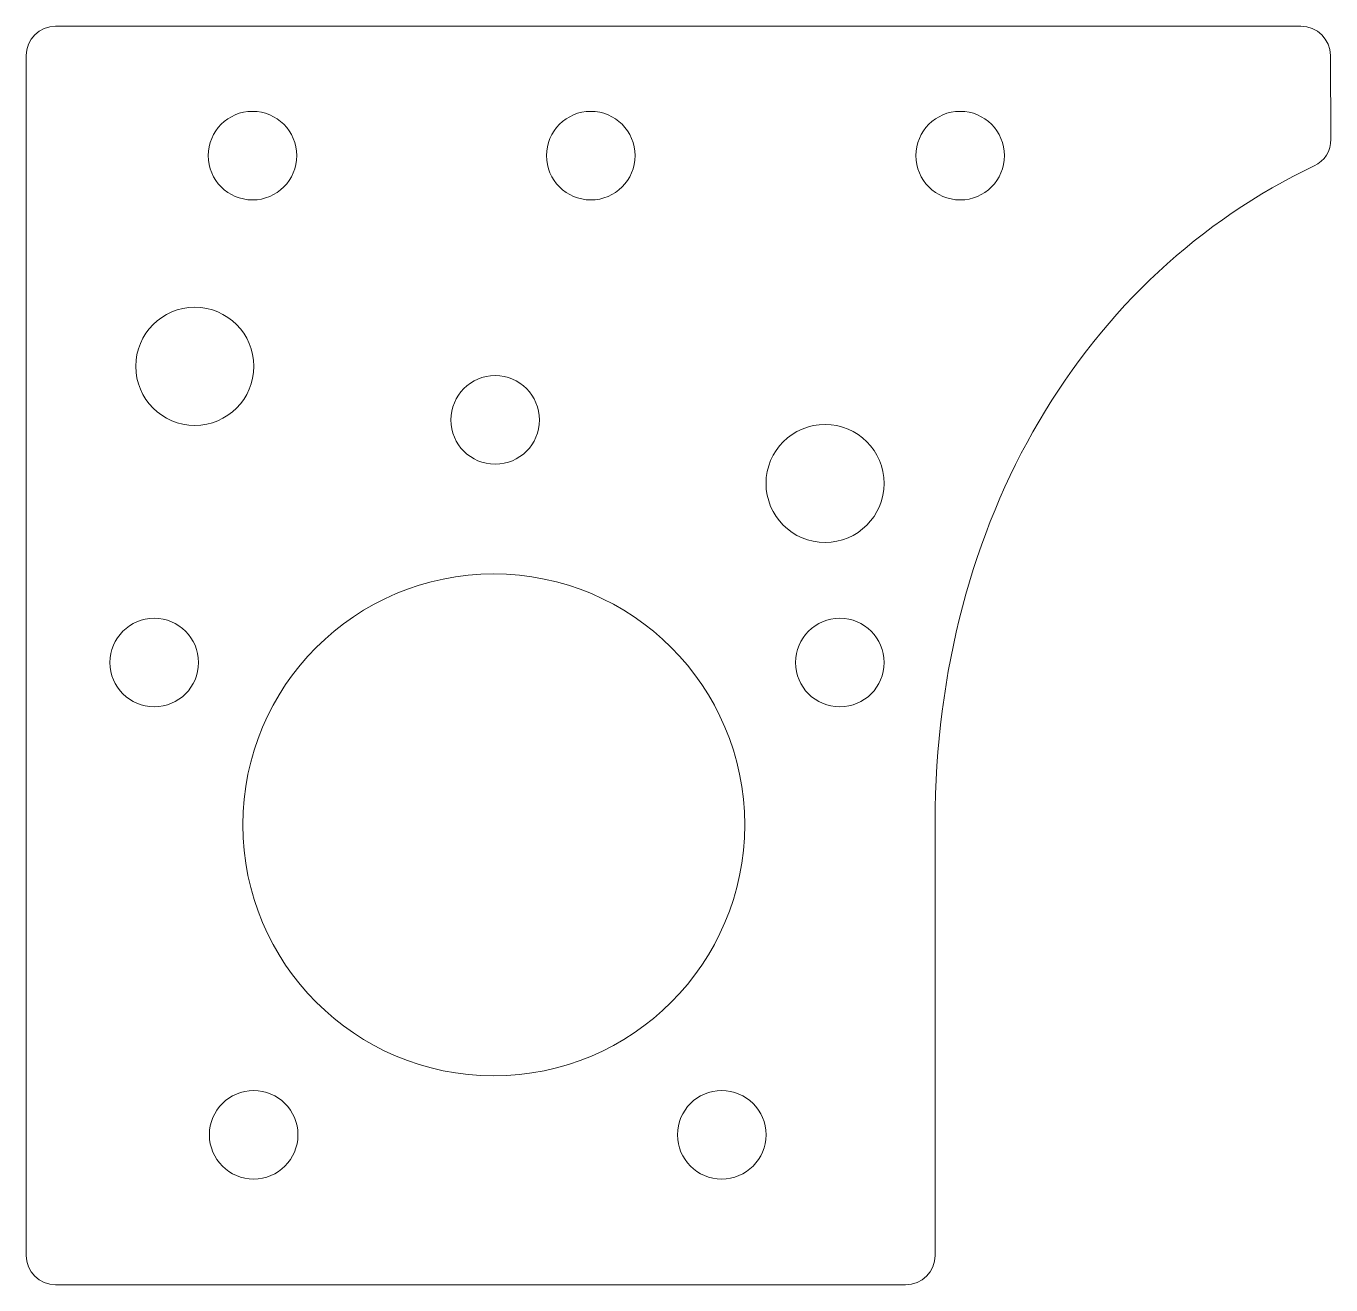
# Model space of a CAD drawing. Header units: millimetres. Extents: x -79 to 73, y -39 to 78.
# Drawn here: x -25.34 to 18.85, y -39.45 to 3.19 of the extents above; entities that cross this region are included whole.
import ezdxf

# ---------------------------------------------------------------- set-up
doc = ezdxf.new("R2010")
doc.units = ezdxf.units.MM
doc.header["$MEASUREMENT"] = 0
doc.layers.add('Layer 1', color=7, linetype='Continuous')

msp = doc.modelspace()

# ---------------------------------------------------------------- linework, layer by layer
at = {"layer": 'Layer 1', "color": 250, "lineweight": 9}
for points, knots in [([(-24.341, 3.1886), (-24.341, 3.1886), (17.8338, 3.1886), (17.8338, 3.1886), (17.8338, 3.1886), (18.3824, 3.1886), (18.8338, 2.7434), (18.8338, 2.1948), (18.8338, 2.1948), (18.8338, 2.1948), (18.8509, -0.6412), (18.8509, -0.6412), (18.8509, -0.6412), (18.8509, -1.0383), (18.6392, -1.3794), (18.2805, -1.5502), (18.2805, -1.5502), (10.535, -5.2361), (5.4696, -13.4979), (5.4452, -23.776), (5.4452, -23.776), (5.4452, -23.776), (5.4461, -38.4546), (5.4461, -38.4546), (5.4461, -38.4546), (5.4461, -39.0054), (4.9969, -39.4546), (4.4461, -39.4546), (4.4461, -39.4546), (4.4461, -39.4546), (-24.341, -39.4546), (-24.341, -39.4546), (-24.341, -39.4546), (-24.8918, -39.4546), (-25.341, -39.0055), (-25.341, -38.4547), (-25.341, -38.4547), (-25.341, -38.4547), (-25.341, 2.1887), (-25.341, 2.1887), (-25.341, 2.1887), (-25.341, 2.7395), (-24.8918, 3.1886), (-24.341, 3.1886)], [0, 0, 0, 0, 0.0833333, 0.0833333, 0.0833333, 0.0833333, 0.1666667, 0.1666667, 0.1666667, 0.1666667, 0.25, 0.25, 0.25, 0.25, 0.3333333, 0.3333333, 0.3333333, 0.3333333, 0.4166667, 0.4166667, 0.4166667, 0.4166667, 0.5, 0.5, 0.5, 0.5, 0.5833333, 0.5833333, 0.5833333, 0.5833333, 0.6666667, 0.6666667, 0.6666667, 0.6666667, 0.75, 0.75, 0.75, 0.75, 0.8333333, 0.8333333, 0.8333333, 0.8333333, 1, 1, 1, 1]), ([(-19.6273, -6.337), (-18.5227, -6.337), (-17.6273, -7.2325), (-17.6273, -8.337), (-17.6273, -8.337), (-17.6273, -9.4416), (-18.5227, -10.337), (-19.6273, -10.337), (-19.6273, -10.337), (-20.7319, -10.3369), (-21.6273, -9.4417), (-21.6273, -8.337), (-21.6273, -8.337), (-21.6273, -7.2325), (-20.7319, -6.337), (-19.6273, -6.337)], [0, 0, 0, 0, 0.2, 0.2, 0.2, 0.2, 0.4, 0.4, 0.4, 0.4, 0.6, 0.6, 0.6, 0.6, 1, 1, 1, 1]), ([(1.7192, -10.304), (2.8238, -10.304), (3.7192, -11.1994), (3.7192, -12.3041), (3.7192, -12.3041), (3.7192, -13.4086), (2.8238, -14.3041), (1.7192, -14.3041), (1.7192, -14.3041), (0.6146, -14.304), (-0.2808, -13.4086), (-0.2808, -12.3041), (-0.2808, -12.3041), (-0.2808, -11.1994), (0.6146, -10.3041), (1.7192, -10.304)], [0, 0, 0, 0, 0.2, 0.2, 0.2, 0.2, 0.4, 0.4, 0.4, 0.4, 0.6, 0.6, 0.6, 0.6, 1, 1, 1, 1]), ([(-9.5022, -15.3702), (-4.8078, -15.3702), (-1.0022, -19.1756), (-1.0022, -23.8703), (-1.0022, -23.8703), (-1.0022, -28.5648), (-4.8078, -32.3702), (-9.5022, -32.3702), (-9.5022, -32.3702), (-14.1966, -32.3702), (-18.0022, -28.5648), (-18.0022, -23.8703), (-18.0022, -23.8703), (-18.0022, -19.1756), (-14.1966, -15.3703), (-9.5022, -15.3702)], [0, 0, 0, 0, 0.2, 0.2, 0.2, 0.2, 0.4, 0.4, 0.4, 0.4, 0.6, 0.6, 0.6, 0.6, 1, 1, 1, 1])]:
    msp.add_open_spline(points, degree=3, knots=knots, dxfattribs=at)
at = {"layer": 'Layer 1', "color": 240, "lineweight": 9}
for points in [[(-17.6733, 0.3007), (-16.8449, 0.3007), (-16.1733, -0.3709), (-16.1733, -1.1993), (-16.1733, -1.1993), (-16.1733, -2.0278), (-16.8449, -2.6993), (-17.6733, -2.6993), (-17.6733, -2.6993), (-18.5018, -2.6992), (-19.1733, -2.0278), (-19.1733, -1.1993), (-19.1733, -1.1993), (-19.1733, -0.3709), (-18.5018, 0.3007), (-17.6733, 0.3007)], [(-6.2155, 0.3007), (-5.3871, 0.3007), (-4.7155, -0.3709), (-4.7155, -1.1993), (-4.7155, -1.1993), (-4.7155, -2.0278), (-5.3871, -2.6993), (-6.2155, -2.6993), (-6.2155, -2.6993), (-7.044, -2.6992), (-7.7155, -2.0278), (-7.7155, -1.1993), (-7.7155, -1.1993), (-7.7155, -0.3709), (-7.044, 0.3007), (-6.2155, 0.3007)], [(6.2945, 0.3007), (7.123, 0.3007), (7.7945, -0.3709), (7.7945, -1.1993), (7.7945, -1.1993), (7.7945, -2.0278), (7.123, -2.6993), (6.2945, -2.6993), (6.2945, -2.6993), (5.4661, -2.6992), (4.7945, -2.0278), (4.7945, -1.1993), (4.7945, -1.1993), (4.7945, -0.3709), (5.4661, 0.3007), (6.2945, 0.3007)], [(-9.4542, -8.6529), (-8.6258, -8.6529), (-7.9542, -9.3245), (-7.9542, -10.1529), (-7.9542, -10.1529), (-7.9542, -10.9814), (-8.6258, -11.6529), (-9.4542, -11.6529), (-9.4542, -11.6529), (-10.2827, -11.6528), (-10.9542, -10.9814), (-10.9542, -10.1529), (-10.9542, -10.1529), (-10.9542, -9.3245), (-10.2827, -8.6529), (-9.4542, -8.6529)], [(-21.0022, -16.8702), (-20.1738, -16.8702), (-19.5022, -17.5418), (-19.5022, -18.3702), (-19.5022, -18.3702), (-19.5022, -19.1987), (-20.1738, -19.8702), (-21.0022, -19.8702), (-21.0022, -19.8702), (-21.8307, -19.8701), (-22.5022, -19.1987), (-22.5022, -18.3702), (-22.5022, -18.3702), (-22.5022, -17.5418), (-21.8307, -16.8702), (-21.0022, -16.8702)], [(2.2192, -16.8702), (3.0477, -16.8702), (3.7192, -17.5418), (3.7192, -18.3702), (3.7192, -18.3702), (3.7192, -19.1987), (3.0477, -19.8702), (2.2192, -19.8702), (2.2192, -19.8702), (1.3908, -19.8701), (0.7192, -19.1987), (0.7192, -18.3702), (0.7192, -18.3702), (0.7192, -17.5418), (1.3908, -16.8702), (2.2192, -16.8702)], [(-17.6339, -32.8702), (-16.8055, -32.8702), (-16.1339, -33.5418), (-16.1339, -34.3702), (-16.1339, -34.3702), (-16.1339, -35.1987), (-16.8055, -35.8702), (-17.6339, -35.8702), (-17.6339, -35.8702), (-18.4624, -35.8701), (-19.1339, -35.1987), (-19.1339, -34.3702), (-19.1339, -34.3702), (-19.1339, -33.5418), (-18.4624, -32.8702), (-17.6339, -32.8702)], [(-1.7808, -32.8702), (-0.9524, -32.8702), (-0.2808, -33.5418), (-0.2808, -34.3702), (-0.2808, -34.3702), (-0.2808, -35.1987), (-0.9524, -35.8702), (-1.7808, -35.8702), (-1.7808, -35.8702), (-2.6093, -35.8701), (-3.2808, -35.1987), (-3.2808, -34.3702), (-3.2808, -34.3702), (-3.2808, -33.5418), (-2.6093, -32.8702), (-1.7808, -32.8702)]]:
    msp.add_open_spline(points, degree=3, knots=[0, 0, 0, 0, 0.2, 0.2, 0.2, 0.2, 0.4, 0.4, 0.4, 0.4, 0.6, 0.6, 0.6, 0.6, 1, 1, 1, 1], dxfattribs=at)

doc.saveas('drawing.dxf')
